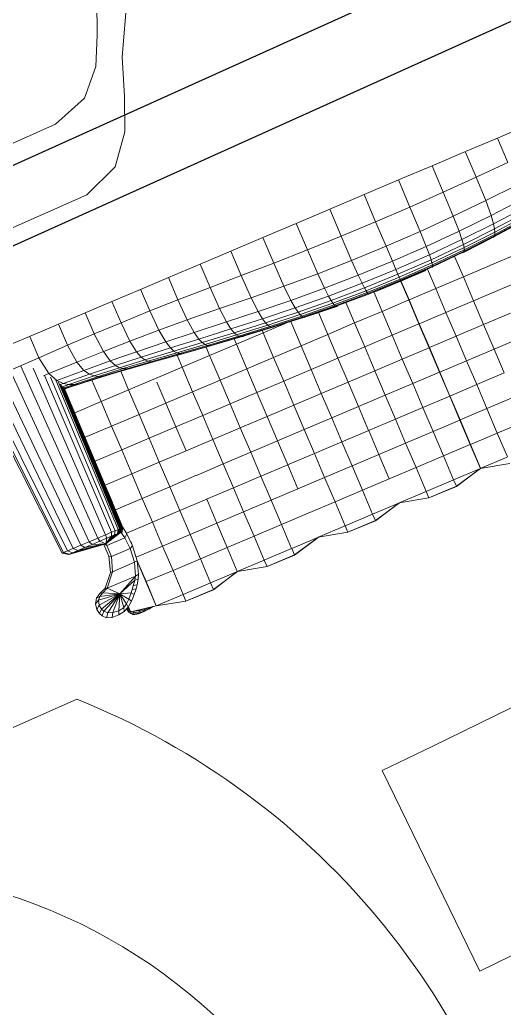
# Model space of a CAD drawing. Header units: metres. Extents: x -217 to -108, y -304 to -188.
# Drawn here: x -161.67 to -160.347, y -233.893 to -231.191 of the extents above; entities that cross this region are included whole.
import ezdxf

# ---------------------------------------------------------------- set-up
doc = ezdxf.new("R2010")
doc.units = ezdxf.units.M
for name, color, linetype, lineweight in [('A-WALL', 113, 'Continuous', 9), ('G-IMPT', 8, 'Continuous', 9), ('I-FURN', 30, 'Continuous', 9), ('Q-CASE', 31, 'Continuous', 9), ('Q-SPCQ', 91, 'Continuous', 9)]:
    doc.layers.add(name, color=color, linetype=linetype, lineweight=lineweight)

# ---------------------------------------------------------------- blocks, each defined once
blk = doc.blocks.new('Piano03 - 12ZPIA03_dwg-824368-Nivel 3')
at = {"layer": 'G-IMPT'}
for p, q in [((1.016, 1.5748), (0.9144, 1.5367)), ((1.016, 1.5748), (0.9144, 1.5367)), ((1.016, 1.5748), (1.3589, 1.5748)), ((1.6129, 1.5748), (1.016, 1.5748)), ((0.9144, 1.5367), (0.8509, 1.4605)), ((0.9144, 1.5367), (0.8509, 1.4605)), ((0.8509, 1.4605), (0.8128, 1.3716)), ((0.8509, 1.4605), (0.8128, 1.3716)), ((0.8128, 1.3716), (0.7747, 1.27)), ((0.8128, 1.3716), (0.7747, 1.27)), ((0.9144, 1.3308), (1.016, 1.3638)), ((1.016, 1.3638), (1.3589, 1.3638)), ((0.8509, 1.2648), (0.9144, 1.3308)), ((0.7747, 1.27), (0.7112, 1.1557)), ((0.7747, 1.27), (0.7112, 1.1557)), ((0.8128, 1.1878), (0.8509, 1.2648)), ((0.7747, 1.0999), (0.8128, 1.1878))]:
    blk.add_line(p, q, dxfattribs=at)
blk = doc.blocks.new('Piano03 - Piano03-824635-Nivel 3')
blk.add_blockref('Piano03 - 12ZPIA03_dwg-824368-Nivel 3', (0, 0))
blk = doc.blocks.new('Bar_Cabinet_2643 - Bar_Cabinet_2643-827135-Nivel 3')
at = {"layer": 'Q-CASE'}
for p, q in [((0.9009, 1.0021), (1.0799, 1.2688)), ((-0.8903, 0.85), (-0.8903, -0.3)), ((-0.4864, 0), (-0.4864, 0.4518)), ((0.9797, 0), (-0.4864, 0)), ((0.9797, -0.3), (0.9797, 0)), ((-0.8903, -0.3), (0.9797, -0.3))]:
    blk.add_line(p, q, dxfattribs=at)
for centre, radius, start, end in [((0.5535, -0.6351), 2.0712, 75.7628, 134.193), ((1.0188, 1.3121), 0.0749, 324.7045, 53.8927), ((0.7511, 1.1839), 0.2356, 278.7987, 309.4948), ((0.6333, -0.5304), 1.4894, 84.0711, 138.7424)]:
    blk.add_arc(centre, radius, start, end, dxfattribs=at)
blk = doc.blocks.new('Table-Coffee-Glass-Modern_Reed - Table-Coffee-Glass-Modern_Reed-520541-Nivel 3')
at = {"layer": 'I-FURN'}
for p, q in [((-0.6123, 0.3048), (-0.6123, -0.3048)), ((-0.6123, 0.3048), (-0.46, 0.3048)), ((-0.46, 0.3048), (0.4597, 0.3048)), ((0.4597, 0.3048), (0.6112, 0.3048)), ((0.6112, -0.3048), (0.6112, 0.3048)), ((-0.46, -0.3048), (-0.6123, -0.3048)), ((0.4597, -0.3048), (-0.46, -0.3048)), ((0.6112, -0.3048), (0.4597, -0.3048))]:
    blk.add_line(p, q, dxfattribs=at)
blk = doc.blocks.new('Couch21 - 12ZCOU21_dwg-966957-Nivel 3')
at = {"layer": 'G-IMPT'}
for p, q in [((-0.0063, 1.4793), (-0.0063, 1.3885)), ((-0.0063, 1.3885), (-0.0063, 1.2935)), ((-0.0063, 1.3884), (0.0665, 1.3884)), ((0.0665, 1.3884), (0.0698, 1.2934)), ((0.0665, 1.3884), (0.0698, 1.2934)), ((0.1329, 1.3871), (0.1387, 1.2923)), ((0.1749, 1.3844), (0.1818, 1.29)), ((0.1979, 1.3812), (0.2053, 1.2874)), ((0.2115, 1.3779), (0.2193, 1.2846)), ((0.2197, 1.3745), (0.2277, 1.2819)), ((0.2252, 1.3711), (0.2334, 1.2792)), ((0.2284, 1.3678), (0.2367, 1.2765)), ((0.23, 1.3644), (0.2383, 1.2738)), ((0.3068, 1.2337), (0.3068, 1.3131)), ((0.3777, 1.3132), (0.3777, 1.2337)), ((-0.0063, 1.2935), (-0.0063, 1.1946)), ((-0.0063, 1.2934), (0.0698, 1.2934)), ((0.0698, 1.2934), (0.0724, 1.1945)), ((0.0698, 1.2934), (0.0724, 1.1945)), ((0.1387, 1.2923), (0.0698, 1.2934)), ((0.1818, 1.29), (0.1387, 1.2923)), ((0.1387, 1.2923), (0.1434, 1.1939)), ((0.2053, 1.2874), (0.1818, 1.29)), ((0.1818, 1.29), (0.1873, 1.1925)), ((0.2193, 1.2846), (0.2053, 1.2874)), ((0.2053, 1.2874), (0.2112, 1.1909)), ((0.2277, 1.2819), (0.2193, 1.2846)), ((0.2193, 1.2846), (0.2254, 1.1892)), ((0.2334, 1.2792), (0.2277, 1.2819)), ((0.2277, 1.2819), (0.234, 1.1876)), ((0.2367, 1.2765), (0.2334, 1.2792)), ((0.2334, 1.2792), (0.2397, 1.1859)), ((0.2383, 1.2738), (0.2367, 1.2765)), ((0.2367, 1.2765), (0.2431, 1.1842)), ((0.2396, 1.2712), (0.2383, 1.2738)), ((0.2383, 1.2738), (0.2448, 1.1825)), ((0.24, 1.2648), (0.246, 1.1808)), ((0.3068, 1.1546), (0.3068, 1.2341)), ((0.3777, 1.1546), (0.3777, 1.234)), ((0.4486, 1.1546), (0.4486, 1.2341)), ((0.5214, 1.1546), (0.5214, 1.2341)), ((-0.0063, 1.1946), (-0.0063, 1.095)), ((-0.0063, 1.1945), (0.0724, 1.1945)), ((0.0724, 1.1945), (0.0741, 1.095)), ((0.0724, 1.1945), (0.0741, 1.095)), ((0.1434, 1.1939), (0.0724, 1.1945)), ((0.1873, 1.1925), (0.1434, 1.1939)), ((0.1434, 1.1939), (0.1464, 1.0945)), ((0.2112, 1.1909), (0.1873, 1.1925)), ((0.1873, 1.1925), (0.1907, 1.0937)), ((0.2254, 1.1892), (0.2112, 1.1909)), ((0.2112, 1.1909), (0.2149, 1.0927)), ((0.234, 1.1876), (0.2254, 1.1892)), ((0.2254, 1.1892), (0.2292, 1.0917)), ((0.2397, 1.1859), (0.234, 1.1876)), ((0.234, 1.1876), (0.2378, 1.0908)), ((0.2431, 1.1842), (0.2397, 1.1859)), ((0.2397, 1.1859), (0.2437, 1.0898)), ((0.2448, 1.1825), (0.2431, 1.1842)), ((0.2431, 1.1842), (0.2471, 1.0888)), ((0.246, 1.1808), (0.2448, 1.1825)), ((0.2448, 1.1825), (0.2488, 1.0879)), ((0.246, 1.1808), (0.2461, 1.1788)), ((0.246, 1.1546), (0.3068, 1.1546)), ((0.3068, 1.073), (0.3068, 1.1546)), ((0.3068, 1.1546), (0.3777, 1.1546)), ((0.3777, 1.073), (0.3777, 1.1546)), ((0.3777, 1.1546), (0.4486, 1.1546)), ((0.5214, 1.1546), (0.4486, 1.1546)), ((0.4486, 1.073), (0.4486, 1.1546)), ((0.5214, 1.073), (0.5214, 1.1546)), ((0.5923, 1.1546), (0.5214, 1.1546)), ((0.5923, 1.073), (0.5923, 1.1546)), ((0.5923, 1.0732), (0.5923, 1.1546)), ((0.6633, 1.0732), (0.6633, 1.1547)), ((0.7361, 1.0732), (0.7361, 1.1548)), ((-0.0063, 1.095), (0.0741, 1.095)), ((-0.0063, 1.095), (-0.0063, 0.9929)), ((0.0741, 1.095), (0.0747, 0.9929)), ((0.0741, 1.095), (0.0747, 0.9929)), ((0.1464, 1.0945), (0.0741, 1.095)), ((0.1907, 1.0937), (0.1464, 1.0945)), ((0.1464, 1.0945), (0.1474, 0.9929)), ((0.2149, 1.0927), (0.1907, 1.0937)), ((0.1907, 1.0937), (0.1919, 0.9929)), ((0.2292, 1.0917), (0.2149, 1.0927)), ((0.2149, 1.0927), (0.2161, 0.9929)), ((0.2378, 1.0908), (0.2292, 1.0917)), ((0.2292, 1.0917), (0.2305, 0.9929)), ((0.2437, 1.0898), (0.2378, 1.0908)), ((0.2378, 1.0908), (0.2391, 0.9929)), ((0.2471, 1.0888), (0.2437, 1.0898)), ((0.2437, 1.0898), (0.245, 0.9929)), ((0.2488, 1.0879), (0.2471, 1.0888)), ((0.2471, 1.0888), (0.2484, 0.9929)), ((0.2501, 1.087), (0.2488, 1.0879)), ((0.2488, 1.0879), (0.2501, 0.9929)), ((0.249, 1.073), (0.3068, 1.073)), ((0.2504, 1.067), (0.2514, 0.9929)), ((0.3068, 0.9936), (0.3068, 1.073)), ((0.3068, 1.073), (0.3777, 1.073)), ((0.3777, 1.073), (0.3777, 0.9936)), ((0.3777, 1.073), (0.4486, 1.073)), ((0.5214, 1.073), (0.4486, 1.073)), ((0.4486, 0.9936), (0.4486, 1.073)), ((0.5214, 0.9935), (0.5214, 1.073)), ((0.5923, 1.073), (0.5214, 1.073)), ((0.6633, 1.0732), (0.5923, 1.0732)), ((0.5923, 1.073), (0.5923, 0.9935)), ((0.7361, 1.0732), (0.6633, 1.0732)), ((0.6633, 0.9937), (0.6633, 1.0732)), ((0.7361, 0.9936), (0.7361, 1.0732)), ((0.807, 1.0731), (0.7361, 1.0732)), ((0.8265, 1.0723), (0.807, 0.9927)), ((0.807, 1.0723), (0.807, 0.9927)), ((0.8265, 1.0723), (0.807, 0.9927)), ((-0.0063, 0.9929), (0.0747, 0.9929)), ((-0.0063, 0.9929), (-0.0063, 0.8908)), ((0.0747, 0.9929), (0.0741, 0.8908)), ((0.0747, 0.9929), (0.0741, 0.8908)), ((0.1474, 0.9929), (0.0747, 0.9929)), ((0.1474, 0.9929), (0.1464, 0.8912)), ((0.1919, 0.9929), (0.1474, 0.9929)), ((0.1919, 0.9929), (0.1907, 0.8921)), ((0.2161, 0.9929), (0.1919, 0.9929)), ((0.2161, 0.9929), (0.2149, 0.8931)), ((0.2305, 0.9929), (0.2161, 0.9929)), ((0.2305, 0.9929), (0.2292, 0.894)), ((0.2391, 0.9929), (0.2305, 0.9929)), ((0.2391, 0.9929), (0.2378, 0.895)), ((0.245, 0.9929), (0.2391, 0.9929)), ((0.245, 0.9929), (0.2437, 0.896)), ((0.2484, 0.9929), (0.245, 0.9929)), ((0.2484, 0.9929), (0.2471, 0.8969)), ((0.2501, 0.9929), (0.2484, 0.9929)), ((0.2501, 0.9929), (0.2488, 0.8978)), ((0.2514, 0.9929), (0.2501, 0.9929)), ((0.2514, 0.9929), (0.2504, 0.9193)), ((0.2535, 0.9929), (0.2514, 0.9929)), ((0.252, 0.9935), (0.3068, 0.9936)), ((0.252, 0.9928), (0.3068, 0.9928)), ((0.2561, 0.9929), (0.2535, 0.9929)), ((0.2561, 0.9929), (0.2585, 0.9929)), ((0.3068, 0.9936), (0.3777, 0.9936)), ((0.3068, 0.9928), (0.3777, 0.9927)), ((0.3068, 0.9133), (0.3068, 0.9928)), ((0.3777, 0.9936), (0.4486, 0.9936)), ((0.3777, 0.9927), (0.4486, 0.9928)), ((0.3777, 0.9133), (0.3777, 0.9927)), ((0.5214, 0.9935), (0.4486, 0.9936)), ((0.5214, 0.9928), (0.4486, 0.9928)), ((0.4486, 0.9133), (0.4486, 0.9928)), ((0.5214, 0.9935), (0.5923, 0.9935)), ((0.5214, 0.9928), (0.5923, 0.9929)), ((0.5214, 0.9133), (0.5214, 0.9928)), ((0.6633, 0.9937), (0.5923, 0.9938)), ((0.5923, 0.9135), (0.5923, 0.9929)), ((0.5923, 0.9929), (0.6633, 0.9929)), ((0.5923, 0.9929), (0.5923, 0.9135)), ((0.7361, 0.9936), (0.6633, 0.9937)), ((0.7361, 0.993), (0.6633, 0.9929)), ((0.6633, 0.9135), (0.6633, 0.9929)), ((0.7361, 0.9936), (0.807, 0.9936)), ((0.7361, 0.993), (0.807, 0.993)), ((0.7361, 0.9135), (0.7361, 0.993)), ((0.807, 0.993), (0.8265, 0.9135)), ((0.807, 0.9135), (0.807, 0.993)), ((0.8084, 0.9871), (0.8274, 0.9135)), ((0.8084, 0.9871), (0.8274, 0.9135)), ((0.1907, 0.8921), (0.1464, 0.8912)), ((0.1907, 0.8921), (0.1873, 0.7933)), ((0.2149, 0.8931), (0.1907, 0.8921)), ((0.2149, 0.8931), (0.2112, 0.7949)), ((0.2292, 0.894), (0.2149, 0.8931)), ((0.2292, 0.894), (0.2254, 0.7965)), ((0.2378, 0.895), (0.2292, 0.894)), ((0.2378, 0.895), (0.234, 0.7982)), ((0.2437, 0.896), (0.2378, 0.895)), ((0.2437, 0.896), (0.2397, 0.7999)), ((0.2471, 0.8969), (0.2431, 0.8016)), ((0.2471, 0.8969), (0.2437, 0.896)), ((0.2488, 0.8978), (0.2448, 0.8032)), ((0.2488, 0.8978), (0.2471, 0.8969)), ((0.2501, 0.8988), (0.2488, 0.8978)), ((0.249, 0.9133), (0.3068, 0.9133)), ((0.3068, 0.8318), (0.3068, 0.9133)), ((0.3068, 0.9133), (0.3777, 0.9133)), ((0.3777, 0.8318), (0.3777, 0.9133)), ((0.3777, 0.9133), (0.4486, 0.9133)), ((0.5214, 0.9133), (0.4486, 0.9133)), ((0.4486, 0.8318), (0.4486, 0.9133)), ((0.5923, 0.9134), (0.5214, 0.9133)), ((0.5214, 0.8317), (0.5214, 0.9133)), ((0.6633, 0.9135), (0.5923, 0.9135)), ((0.5923, 0.8317), (0.5923, 0.9134)), ((0.5923, 0.8319), (0.5923, 0.9134)), ((0.7361, 0.9135), (0.6633, 0.9135)), ((0.6633, 0.8319), (0.6633, 0.9135)), ((0.7361, 0.8319), (0.7361, 0.9135)), ((0.807, 0.9135), (0.7361, 0.9135)), ((0.807, 0.8319), (0.807, 0.9135)), ((0.807, 0.9135), (0.8265, 0.9135)), ((0.8265, 0.9135), (0.8265, 0.8319)), ((0.8274, 0.9135), (0.8265, 0.8319)), ((0.8274, 0.9135), (0.8265, 0.8319)), ((0.0741, 0.8908), (-0.0063, 0.8908)), ((-0.0063, 0.8908), (-0.0063, 0.7912)), ((0.0741, 0.8908), (0.0724, 0.7912)), ((0.0741, 0.8908), (0.0724, 0.7912)), ((0.1464, 0.8912), (0.0741, 0.8908)), ((0.1464, 0.8912), (0.1434, 0.7919)), ((0.246, 0.8317), (0.3068, 0.8318)), ((0.3068, 0.7523), (0.3068, 0.8318)), ((0.3068, 0.8318), (0.3777, 0.8318)), ((0.3777, 0.7523), (0.3777, 0.8318)), ((0.3777, 0.8318), (0.4486, 0.8318)), ((0.5214, 0.8317), (0.4486, 0.8318)), ((0.4486, 0.7523), (0.4486, 0.8318)), ((0.5214, 0.7522), (0.5214, 0.8317)), ((0.5923, 0.8317), (0.5214, 0.8317)), ((0.6633, 0.8319), (0.5923, 0.8319)), ((0.5923, 0.8317), (0.5923, 0.7522)), ((0.7361, 0.8319), (0.6633, 0.8319)), ((0.6633, 0.7524), (0.6633, 0.8319)), ((0.7361, 0.7524), (0.7361, 0.8319)), ((0.807, 0.8319), (0.7361, 0.8319)), ((0.807, 0.7523), (0.8265, 0.8319)), ((0.807, 0.8319), (0.807, 0.7523)), ((0.807, 0.8319), (0.8265, 0.8319)), ((0.8265, 0.8319), (0.807, 0.7523)), ((0.0724, 0.7912), (-0.0063, 0.7912)), ((-0.0063, 0.7912), (-0.0063, 0.6923)), ((0.0724, 0.7912), (0.0698, 0.6923)), ((0.0724, 0.7912), (0.0698, 0.6923)), ((0.1434, 0.7919), (0.0724, 0.7912)), ((0.1434, 0.7919), (0.1387, 0.6934)), ((0.1873, 0.7933), (0.1434, 0.7919)), ((0.1873, 0.7933), (0.1818, 0.6957)), ((0.2112, 0.7949), (0.1873, 0.7933)), ((0.2112, 0.7949), (0.2053, 0.6984)), ((0.2254, 0.7965), (0.2112, 0.7949)), ((0.2254, 0.7965), (0.2193, 0.7011)), ((0.234, 0.7982), (0.2254, 0.7965)), ((0.234, 0.7982), (0.2277, 0.7038)), ((0.2397, 0.7999), (0.2334, 0.7066)), ((0.2397, 0.7999), (0.234, 0.7982)), ((0.2431, 0.8016), (0.2367, 0.7092)), ((0.2448, 0.8032), (0.2383, 0.7119)), ((0.2431, 0.8016), (0.2397, 0.7999)), ((0.246, 0.8049), (0.24, 0.7211)), ((0.2448, 0.8032), (0.2431, 0.8016)), ((0.246, 0.8049), (0.2448, 0.8032)), ((0.2462, 0.8077), (0.246, 0.8049)), ((0.2423, 0.7524), (0.3068, 0.7524)), ((0.2423, 0.7523), (0.3068, 0.7523)), ((0.3068, 0.7524), (0.3777, 0.7523)), ((0.3068, 0.6729), (0.3068, 0.7524)), ((0.3777, 0.7523), (0.3068, 0.7523)), ((0.3777, 0.7523), (0.4486, 0.7524)), ((0.3777, 0.7523), (0.4486, 0.7523)), ((0.3777, 0.6729), (0.3777, 0.7523)), ((0.5214, 0.7524), (0.4486, 0.7524)), ((0.4486, 0.6729), (0.4486, 0.7524)), ((0.5214, 0.7522), (0.4486, 0.7523)), ((0.5214, 0.6729), (0.5214, 0.7524)), ((0.5214, 0.7522), (0.5923, 0.7522)), ((0.5923, 0.6731), (0.5923, 0.7525)), ((0.5923, 0.7525), (0.6633, 0.7524)), ((0.6633, 0.7525), (0.5923, 0.7525)), ((0.5923, 0.6731), (0.5923, 0.7525)), ((0.7361, 0.7526), (0.6633, 0.7525)), ((0.6633, 0.6731), (0.6633, 0.7525)), ((0.7361, 0.6731), (0.7361, 0.7526)), ((0.807, 0.7526), (0.8265, 0.6731)), ((0.807, 0.6731), (0.807, 0.7526)), ((0.8084, 0.7467), (0.8274, 0.6731)), ((0.8274, 0.6731), (0.8084, 0.7467)), ((0.2277, 0.7038), (0.2193, 0.7011)), ((0.2277, 0.7038), (0.2197, 0.6112)), ((0.2334, 0.7066), (0.2252, 0.6146)), ((0.2334, 0.7066), (0.2277, 0.7038)), ((0.2367, 0.7092), (0.2284, 0.618)), ((0.2383, 0.7119), (0.23, 0.6214)), ((0.2367, 0.7092), (0.2334, 0.7066)), ((0.2383, 0.7119), (0.2367, 0.7092)), ((0.2396, 0.7146), (0.2383, 0.7119)), ((0.0698, 0.6923), (-0.0063, 0.6923)), ((-0.0063, 0.6923), (-0.0063, 0.5973)), ((0.0698, 0.6923), (0.0665, 0.5973)), ((0.0698, 0.6923), (0.0665, 0.5973)), ((0.1387, 0.6934), (0.0698, 0.6923)), ((0.1387, 0.6934), (0.1329, 0.5986)), ((0.1818, 0.6957), (0.1387, 0.6934)), ((0.1818, 0.6957), (0.1749, 0.6013)), ((0.2053, 0.6984), (0.1818, 0.6957)), ((0.2053, 0.6984), (0.1979, 0.6045)), ((0.2193, 0.7011), (0.2053, 0.6984)), ((0.2193, 0.7011), (0.2115, 0.6079)), ((0.234, 0.5913), (0.234, 0.6569)), ((0.2347, 0.6729), (0.3068, 0.6729)), ((0.3068, 0.5914), (0.3068, 0.6729)), ((0.3068, 0.6729), (0.3777, 0.6729)), ((0.3777, 0.5914), (0.3777, 0.6729)), ((0.3777, 0.6729), (0.4486, 0.6729)), ((0.5214, 0.6729), (0.4486, 0.6729)), ((0.4486, 0.5914), (0.4486, 0.6729)), ((0.5214, 0.5913), (0.5214, 0.6729)), ((0.5923, 0.6729), (0.5214, 0.6729)), ((0.6633, 0.6731), (0.5923, 0.6731)), ((0.5923, 0.5915), (0.5923, 0.6729)), ((0.5923, 0.5915), (0.5923, 0.6729)), ((0.7361, 0.6731), (0.6633, 0.6731)), ((0.6633, 0.5915), (0.6633, 0.6731)), ((0.7361, 0.5915), (0.7361, 0.6731)), ((0.807, 0.6731), (0.7361, 0.6731)), ((0.807, 0.5915), (0.807, 0.6731)), ((0.807, 0.6731), (0.8265, 0.6731)), ((0.8265, 0.6731), (0.8265, 0.5915)), ((0.8274, 0.6731), (0.8265, 0.5915)), ((0.8274, 0.6731), (0.8265, 0.5915)), ((0.2308, 0.6236), (0.23, 0.6214)), ((0.0665, 0.5973), (-0.0063, 0.5973)), ((-0.0063, 0.5973), (-0.0063, 0.5064)), ((0.0665, 0.5973), (0.063, 0.5065)), ((0.0665, 0.5973), (0.063, 0.5065)), ((0.1329, 0.5986), (0.0665, 0.5973)), ((0.1329, 0.5986), (0.1266, 0.5077)), ((0.1749, 0.6013), (0.1329, 0.5986)), ((0.1749, 0.6013), (0.1674, 0.5107)), ((0.1979, 0.6045), (0.1749, 0.6013)), ((0.1979, 0.6045), (0.1897, 0.5145)), ((0.2115, 0.6079), (0.1979, 0.6045)), ((0.2115, 0.6079), (0.203, 0.5185)), ((0.2197, 0.6112), (0.2109, 0.5225)), ((0.2197, 0.6112), (0.2115, 0.6079)), ((0.2252, 0.6146), (0.2162, 0.5266)), ((0.2284, 0.618), (0.2194, 0.5307)), ((0.2252, 0.6146), (0.2197, 0.6112)), ((0.23, 0.6214), (0.2209, 0.5349)), ((0.2284, 0.618), (0.2252, 0.6146)), ((0.23, 0.6214), (0.2284, 0.618)), ((0.2268, 0.5913), (0.234, 0.5913)), ((0.234, 0.5913), (0.3068, 0.5914)), ((0.234, 0.5119), (0.234, 0.5913)), ((0.3068, 0.5119), (0.3068, 0.5914)), ((0.3068, 0.5914), (0.3777, 0.5914)), ((0.3777, 0.5914), (0.3777, 0.5119)), ((0.3777, 0.5914), (0.4486, 0.5914)), ((0.5214, 0.5913), (0.4486, 0.5914)), ((0.4486, 0.5119), (0.4486, 0.5914)), ((0.5214, 0.5119), (0.5214, 0.5913)), ((0.5923, 0.5913), (0.5214, 0.5913)), ((0.6633, 0.5915), (0.5923, 0.5915)), ((0.5923, 0.5913), (0.5923, 0.5118)), ((0.7361, 0.5915), (0.6633, 0.5915)), ((0.6633, 0.512), (0.6633, 0.5915)), ((0.7361, 0.512), (0.7361, 0.5915)), ((0.807, 0.5915), (0.7361, 0.5915)), ((0.807, 0.5119), (0.8265, 0.5915)), ((0.807, 0.5915), (0.807, 0.5119)), ((0.807, 0.5915), (0.8265, 0.5915)), ((0.8265, 0.5915), (0.807, 0.5119)), ((0.1897, 0.5145), (0.1674, 0.5107)), ((0.1897, 0.5145), (0.1809, 0.423)), ((0.203, 0.5185), (0.1897, 0.5145)), ((0.203, 0.5185), (0.1935, 0.428)), ((0.2109, 0.5225), (0.2011, 0.433)), ((0.2109, 0.5225), (0.203, 0.5185)), ((0.2162, 0.5266), (0.2062, 0.4381)), ((0.2194, 0.5307), (0.2092, 0.4431)), ((0.2209, 0.5349), (0.2107, 0.4482)), ((0.2162, 0.5266), (0.2109, 0.5225)), ((0.2194, 0.5307), (0.2162, 0.5266)), ((0.2209, 0.5349), (0.2194, 0.5307)), ((0.2217, 0.5378), (0.2209, 0.5349)), ((0.063, 0.5065), (-0.0063, 0.5065)), ((-0.0063, 0.5064), (-0.0063, 0.4122)), ((0.063, 0.5065), (0.0599, 0.4123)), ((0.063, 0.5065), (0.0599, 0.4123)), ((0.1266, 0.5077), (0.063, 0.5065)), ((0.1266, 0.5077), (0.1205, 0.4142)), ((0.1674, 0.5107), (0.1266, 0.5077)), ((0.1674, 0.5107), (0.1595, 0.4182)), ((0.234, 0.512), (0.218, 0.512)), ((0.234, 0.512), (0.3068, 0.512)), ((0.234, 0.4325), (0.234, 0.512)), ((0.3068, 0.512), (0.3777, 0.5119)), ((0.3068, 0.4325), (0.3068, 0.512)), ((0.3463, 0.5119), (0.3777, 0.5119)), ((0.3777, 0.5119), (0.4486, 0.512)), ((0.3777, 0.5119), (0.4486, 0.5119)), ((0.3777, 0.4325), (0.3777, 0.5119)), ((0.5214, 0.512), (0.4486, 0.512)), ((0.4486, 0.4325), (0.4486, 0.512)), ((0.5214, 0.512), (0.5923, 0.5121)), ((0.5214, 0.4325), (0.5214, 0.512)), ((0.5923, 0.4326), (0.5923, 0.5121)), ((0.5923, 0.5121), (0.6633, 0.5121)), ((0.5923, 0.5121), (0.5923, 0.4326)), ((0.5923, 0.5121), (0.6633, 0.512)), ((0.6633, 0.4327), (0.6633, 0.5121)), ((0.7361, 0.4327), (0.7361, 0.5122)), ((0.807, 0.5125), (0.807, 0.433)), ((0.807, 0.5125), (0.8265, 0.433)), ((0.8274, 0.433), (0.8084, 0.5066)), ((0.8274, 0.433), (0.8084, 0.5066)), ((0.2011, 0.433), (0.1918, 0.3529)), ((0.2011, 0.433), (0.1935, 0.428)), ((0.2062, 0.4381), (0.1966, 0.3585)), ((0.2092, 0.4431), (0.1994, 0.3641)), ((0.2107, 0.4482), (0.2008, 0.3698)), ((0.2062, 0.4381), (0.2011, 0.433)), ((0.2092, 0.4431), (0.2062, 0.4381)), ((0.2087, 0.4325), (0.234, 0.4325)), ((0.2107, 0.4482), (0.2092, 0.4431)), ((0.2111, 0.4502), (0.2107, 0.4482)), ((0.234, 0.3509), (0.234, 0.4325)), ((0.234, 0.4325), (0.3068, 0.4325)), ((0.3068, 0.3509), (0.3068, 0.4325)), ((0.3068, 0.4325), (0.3777, 0.4325)), ((0.3777, 0.351), (0.3777, 0.4325)), ((0.3777, 0.4325), (0.4486, 0.4325)), ((0.5214, 0.4325), (0.4486, 0.4325)), ((0.4486, 0.3509), (0.4486, 0.4325)), ((0.5214, 0.3509), (0.5214, 0.4325)), ((0.5923, 0.4325), (0.5214, 0.4325)), ((0.6633, 0.4327), (0.5923, 0.4326)), ((0.5923, 0.3509), (0.5923, 0.4325)), ((0.5923, 0.3511), (0.5923, 0.4325)), ((0.7361, 0.4327), (0.6633, 0.4327)), ((0.6633, 0.3511), (0.6633, 0.4327)), ((0.7361, 0.3511), (0.7361, 0.4327)), ((0.807, 0.4327), (0.7361, 0.4327)), ((0.807, 0.433), (0.8265, 0.433)), ((0.807, 0.3513), (0.807, 0.4327)), ((0.807, 0.4327), (0.807, 0.3513)), ((0.8265, 0.433), (0.8265, 0.3513)), ((0.8274, 0.433), (0.8265, 0.3513)), ((0.8274, 0.433), (0.8265, 0.3513)), ((0.0599, 0.4123), (-0.0063, 0.4123)), ((-0.0063, 0.4122), (-0.0063, 0.3297)), ((0.0599, 0.4123), (0.058, 0.3298)), ((0.0599, 0.4123), (0.058, 0.3298)), ((0.1205, 0.4142), (0.0599, 0.4123)), ((0.1205, 0.4142), (0.1163, 0.332)), ((0.1595, 0.4182), (0.1205, 0.4142)), ((0.1595, 0.4182), (0.1529, 0.3366)), ((0.1809, 0.423), (0.1595, 0.4182)), ((0.1809, 0.423), (0.1728, 0.3419)), ((0.1935, 0.428), (0.1809, 0.423)), ((0.1935, 0.428), (0.1846, 0.3474)), ((0.1918, 0.3529), (0.1823, 0.2717)), ((0.1918, 0.3529), (0.1846, 0.3474)), ((0.1966, 0.3585), (0.1868, 0.2781)), ((0.1994, 0.3641), (0.1894, 0.2846)), ((0.2008, 0.3698), (0.1907, 0.291)), ((0.1966, 0.3585), (0.1918, 0.3529)), ((0.1994, 0.3641), (0.1966, 0.3585)), ((0.2008, 0.3698), (0.1994, 0.3641)), ((0.2012, 0.3717), (0.2008, 0.3698)), ((0.8265, 0.3513), (0.807, 0.2718)), ((0.8265, 0.3513), (0.807, 0.3513)), ((0.8265, 0.3513), (0.807, 0.2718)), ((0.058, 0.3298), (-0.0063, 0.3298)), ((-0.0063, 0.3297), (-0.0063, 0.2447)), ((0.058, 0.3298), (0.0568, 0.2448)), ((0.058, 0.3298), (0.0568, 0.2448)), ((0.1163, 0.332), (0.058, 0.3298)), ((0.1163, 0.332), (0.113, 0.2475)), ((0.1529, 0.3366), (0.1163, 0.332)), ((0.1529, 0.3366), (0.1466, 0.2529)), ((0.1728, 0.3419), (0.1529, 0.3366)), ((0.1728, 0.3419), (0.1649, 0.259)), ((0.1846, 0.3474), (0.1728, 0.3419)), ((0.1846, 0.3474), (0.1757, 0.2653)), ((0.1984, 0.3509), (0.234, 0.3509)), ((0.234, 0.2714), (0.234, 0.3509)), ((0.234, 0.3509), (0.3068, 0.3509)), ((0.3068, 0.3509), (0.3777, 0.351)), ((0.3068, 0.2715), (0.3068, 0.3509)), ((0.3777, 0.351), (0.3777, 0.2715)), ((0.3777, 0.351), (0.4486, 0.3509)), ((0.5214, 0.3509), (0.4486, 0.3509)), ((0.4486, 0.2715), (0.4486, 0.3509)), ((0.5214, 0.2714), (0.5214, 0.3509)), ((0.5923, 0.3509), (0.5214, 0.3509)), ((0.6633, 0.3511), (0.5923, 0.3511)), ((0.5923, 0.3509), (0.5923, 0.2714)), ((0.7361, 0.3511), (0.6633, 0.3511)), ((0.6633, 0.2716), (0.6633, 0.3511)), ((0.7361, 0.2716), (0.7361, 0.3511)), ((0.807, 0.3511), (0.7361, 0.3511)), ((0.807, 0.3511), (0.807, 0.2715)), ((0.1823, 0.2717), (0.1747, 0.2014)), ((0.1823, 0.2717), (0.1757, 0.2653)), ((0.1868, 0.2781), (0.1789, 0.2098)), ((0.1894, 0.2846), (0.1813, 0.2181)), ((0.1868, 0.2781), (0.1823, 0.2717)), ((0.1907, 0.291), (0.1825, 0.2264)), ((0.1894, 0.2846), (0.1868, 0.2781)), ((0.1907, 0.291), (0.1894, 0.2846)), ((0.1912, 0.2948), (0.1907, 0.291)), ((0.234, 0.1921), (0.234, 0.2716)), ((0.2442, 0.2714), (0.3068, 0.2715)), ((0.2443, 0.2716), (0.3068, 0.2716)), ((0.3777, 0.2715), (0.3068, 0.2716)), ((0.3068, 0.1921), (0.3068, 0.2716)), ((0.3068, 0.2715), (0.3777, 0.2715)), ((0.3777, 0.2715), (0.4486, 0.2716)), ((0.3777, 0.2715), (0.4486, 0.2715)), ((0.3777, 0.2715), (0.3777, 0.1921)), ((0.4486, 0.1921), (0.4486, 0.2716)), ((0.5214, 0.1921), (0.5214, 0.2716)), ((0.5923, 0.1922), (0.5923, 0.2717)), ((0.5923, 0.2717), (0.6633, 0.2716)), ((0.5923, 0.2717), (0.6633, 0.2717)), ((0.5923, 0.2717), (0.5923, 0.1922)), ((0.7361, 0.2718), (0.6633, 0.2717)), ((0.6633, 0.1923), (0.6633, 0.2717)), ((0.7361, 0.2716), (0.6633, 0.2716)), ((0.7361, 0.1923), (0.7361, 0.2718)), ((0.7361, 0.2716), (0.807, 0.2715)), ((0.807, 0.1923), (0.807, 0.2718)), ((0.807, 0.2718), (0.807, 0.1923)), ((0.807, 0.2718), (0.8265, 0.1923)), ((0.0568, 0.2448), (-0.0063, 0.2447)), ((-0.0063, 0.2447), (-0.0063, 0.1651)), ((0.0568, 0.2448), (0.0565, 0.1654)), ((0.0568, 0.2448), (0.0565, 0.1654)), ((0.113, 0.2475), (0.0568, 0.2448)), ((0.113, 0.2475), (0.1108, 0.1695)), ((0.1466, 0.2529), (0.113, 0.2475)), ((0.1466, 0.2529), (0.1416, 0.1768)), ((0.1649, 0.259), (0.1466, 0.2529)), ((0.1649, 0.259), (0.1586, 0.1849)), ((0.1757, 0.2653), (0.1649, 0.259)), ((0.1757, 0.2653), (0.1686, 0.1931)), ((0.8274, 0.1923), (0.8083, 0.2664)), ((0.8274, 0.1923), (0.8083, 0.2664)), ((0.1813, 0.2181), (0.1739, 0.1515)), ((0.1825, 0.2264), (0.1759, 0.1694)), ((0.1813, 0.2181), (0.1789, 0.2098)), ((0.1825, 0.2264), (0.1813, 0.2181)), ((0.1686, 0.1931), (0.1586, 0.1849)), ((0.1686, 0.1931), (0.1622, 0.1207)), ((0.1747, 0.2014), (0.1679, 0.1309)), ((0.1747, 0.2014), (0.1686, 0.1931)), ((0.1789, 0.2098), (0.1717, 0.1412)), ((0.1789, 0.2098), (0.1747, 0.2014)), ((0.1785, 0.1921), (0.234, 0.1921)), ((0.234, 0.1105), (0.234, 0.1921)), ((0.234, 0.1921), (0.3068, 0.1921)), ((0.3068, 0.1106), (0.3068, 0.1921)), ((0.3068, 0.1921), (0.3777, 0.1921)), ((0.3777, 0.1106), (0.3777, 0.1921)), ((0.3777, 0.1921), (0.4486, 0.1921)), ((0.5214, 0.1921), (0.4486, 0.1921)), ((0.4486, 0.1106), (0.4486, 0.1921)), ((0.5214, 0.1105), (0.5214, 0.1921)), ((0.5923, 0.1921), (0.5214, 0.1921)), ((0.6633, 0.1923), (0.5923, 0.1922)), ((0.5923, 0.1107), (0.5923, 0.1921)), ((0.5923, 0.1107), (0.5923, 0.1921)), ((0.7361, 0.1923), (0.6633, 0.1923)), ((0.6633, 0.1107), (0.6633, 0.1923)), ((0.7361, 0.1107), (0.7361, 0.1923)), ((0.807, 0.1923), (0.7361, 0.1923)), ((0.807, 0.1107), (0.807, 0.1923)), ((0.807, 0.1923), (0.807, 0.1107)), ((0.807, 0.1923), (0.8265, 0.1923)), ((0.8265, 0.1923), (0.8265, 0.1107)), ((0.8274, 0.1923), (0.8265, 0.1107)), ((0.8274, 0.1923), (0.8265, 0.1107)), ((0.0565, 0.1654), (-0.0063, 0.1652)), ((-0.0063, 0.1651), (-0.0063, 0.0858)), ((0.1108, 0.1695), (0.0565, 0.1654)), ((0.0565, 0.1654), (0.0566, 0.0862)), ((0.0565, 0.1654), (0.0566, 0.0862)), ((0.1108, 0.1695), (0.1091, 0.0914)), ((0.1416, 0.1768), (0.1108, 0.1695)), ((0.1416, 0.1768), (0.1374, 0.1006)), ((0.1586, 0.1849), (0.1416, 0.1768)), ((0.1586, 0.1849), (0.153, 0.1105)), ((0.1717, 0.1412), (0.1657, 0.0746)), ((0.1739, 0.1515), (0.1678, 0.0881)), ((0.1717, 0.1412), (0.1679, 0.1309)), ((0.1739, 0.1515), (0.1717, 0.1412)), ((0.153, 0.1105), (0.1374, 0.1006)), ((0.153, 0.1105), (0.1482, 0.0342)), ((0.1622, 0.1207), (0.153, 0.1105)), ((0.1622, 0.1207), (0.1567, 0.0476)), ((0.1679, 0.1309), (0.162, 0.0611)), ((0.1679, 0.1309), (0.1622, 0.1207)), ((0.17, 0.1105), (0.234, 0.1105)), ((0.234, 0.1105), (0.3068, 0.1106)), ((0.234, 0.0323), (0.234, 0.1105)), ((0.3068, 0.0319), (0.3068, 0.1106)), ((0.3068, 0.1106), (0.3777, 0.1106)), ((0.3777, 0.0315), (0.3777, 0.1106)), ((0.3777, 0.1106), (0.4486, 0.1106)), ((0.5214, 0.1105), (0.4486, 0.1106)), ((0.4486, 0.0312), (0.4486, 0.1106)), ((0.5214, 0.031), (0.5214, 0.1105)), ((0.5923, 0.1105), (0.5214, 0.1105)), ((0.6633, 0.1107), (0.5923, 0.1107)), ((0.5923, 0.1105), (0.5923, 0.0337)), ((0.7361, 0.1107), (0.6633, 0.1107)), ((0.6633, 0.0321), (0.6633, 0.1107)), ((0.7351, 0.031), (0.7361, 0.1107)), ((0.807, 0.1107), (0.7361, 0.1107)), ((0.807, 0.1107), (0.807, 0.0311)), ((0.8265, 0.1107), (0.807, 0.0311)), ((0.807, 0.1107), (0.807, 0.0311)), ((0.8265, 0.1107), (0.807, 0.1107)), ((0.8265, 0.1107), (0.807, 0.0311)), ((0.0566, 0.0862), (-0.0063, 0.0859)), ((-0.0063, 0.0858), (-0.0063, 0.0002)), ((0.1091, 0.0914), (0.0566, 0.0862)), ((0.0566, 0.0862), (0.0572, 0.0009)), ((0.0566, 0.0862), (0.0572, 0.0009)), ((0.1091, 0.0914), (0.1078, 0.0087)), ((0.1374, 0.1006), (0.1091, 0.0914)), ((0.1374, 0.1006), (0.1337, 0.0211)), ((0.1678, 0.0881), (0.1628, 0.0327)), ((0.1678, 0.0881), (0.1657, 0.0746)), ((0.162, 0.0611), (0.1567, 0.0476)), ((0.162, 0.0611), (0.1598, 0.0313)), ((0.1657, 0.0746), (0.162, 0.0611)), ((0.1657, 0.0746), (0.1622, 0.0327)), ((0.1482, 0.0342), (0.1337, 0.0211)), ((0.1482, 0.0342), (0.1478, 0.0264)), ((0.1567, 0.0476), (0.1482, 0.0342)), ((0.5738, 0.0234), (0.1503, 0.0273)), ((0.5738, 0.0249), (0.1536, 0.0283)), ((0.1567, 0.0476), (0.1554, 0.0294)), ((0.5738, 0.0264), (0.1554, 0.0291)), ((0.5738, 0.0275), (0.1575, 0.0303)), ((0.5738, 0.029), (0.1591, 0.0317)), ((0.5738, 0.0305), (0.1599, 0.0327)), ((0.5738, 0.0305), (0.1599, 0.0327)), ((0.163, 0.0355), (0.163, 0.0327)), ((0.5002, 0.031), (0.4656, 0.0311)), ((0.5738, 0.0305), (0.5941, 0.0335)), ((0.5738, 0.0305), (0.5941, 0.0335)), ((0.5738, 0.0305), (0.5738, 0.033)), ((0.5738, 0.029), (0.5738, 0.0305)), ((0.5882, 0.0219), (0.5738, 0.0305)), ((0.5738, 0.0275), (0.5738, 0.029)), ((0.5738, 0.029), (0.584, 0.0208)), ((0.5738, 0.0264), (0.5738, 0.0275)), ((0.584, 0.0192), (0.5738, 0.0275)), ((0.5941, 0.0335), (0.6309, 0.0351)), ((0.5941, 0.0335), (0.6309, 0.0351)), ((0.6023, 0.0249), (0.5941, 0.0335)), ((0.6309, 0.0351), (0.618, 0.0354)), ((0.6737, 0.0312), (0.6309, 0.0351)), ((0.6737, 0.0312), (0.6309, 0.0351)), ((0.635, 0.0266), (0.6309, 0.0351)), ((0.6735, 0.0226), (0.6737, 0.0312)), ((0.7351, 0.031), (0.6737, 0.0312)), ((0.7079, 0.0205), (0.6737, 0.0312)), ((0.7079, 0.0205), (0.6737, 0.0312)), ((0.807, 0.0311), (0.6744, 0.0309)), ((0.7351, 0.031), (0.807, 0.0311)), ((0.807, 0.0311), (0.7942, -0.0401)), ((0.7942, -0.0401), (0.807, 0.0311)), ((0.0572, 0.0009), (-0.0063, 0.0004)), ((-0.0063, 0.0002), (-0.0063, -0.0852)), ((0.1078, 0.0087), (0.0572, 0.0009)), ((0.0572, 0.0009), (0.0579, -0.0842)), ((0.0572, 0.0009), (0.0579, -0.0842)), ((0.1078, 0.0087), (0.1076, -0.0065)), ((0.1337, 0.0211), (0.1078, 0.0087)), ((0.5738, 0.0077), (0.1186, 0.009)), ((0.5738, 0.017), (0.1315, 0.0195)), ((0.1337, 0.0211), (0.1336, 0.0194)), ((0.5738, 0.0204), (0.1392, 0.0241)), ((0.5738, 0.0218), (0.1461, 0.0259)), ((0.5738, 0.0249), (0.5738, 0.0264)), ((0.5738, 0.0264), (0.584, 0.0181)), ((0.5738, 0.0234), (0.5738, 0.0249)), ((0.584, 0.0166), (0.5738, 0.0249)), ((0.5738, 0.0218), (0.5738, 0.0234)), ((0.5738, 0.0234), (0.584, 0.0153)), ((0.5738, 0.0218), (0.584, 0.0138)), ((0.5738, 0.0218), (0.5738, 0.0204)), ((0.5738, 0.017), (0.5738, 0.0204)), ((0.584, 0.0126), (0.5738, 0.0204)), ((0.5738, 0.017), (0.584, 0.0101)), ((0.5738, 0.017), (0.5738, 0.0077)), ((0.5738, -0.003), (0.5738, 0.0077)), ((0.584, 0.002), (0.5738, 0.0077)), ((0.584, 0.0208), (0.6023, 0.0249)), ((0.5882, 0.0219), (0.584, 0.0208)), ((0.584, 0.0208), (0.584, 0.0192)), ((0.584, 0.0192), (0.584, 0.0208)), ((0.584, 0.0192), (0.5971, -0.0298)), ((0.584, 0.0192), (0.584, 0.0181)), ((0.584, 0.0192), (0.584, 0.0181)), ((0.584, 0.0181), (0.584, 0.0166)), ((0.5971, -0.0298), (0.584, 0.0181)), ((0.584, 0.0166), (0.584, 0.0181)), ((0.584, 0.0166), (0.584, 0.0153)), ((0.5971, -0.0298), (0.584, 0.0166)), ((0.584, 0.0166), (0.584, 0.0153)), ((0.584, 0.0153), (0.584, 0.0138)), ((0.5971, -0.0298), (0.584, 0.0153)), ((0.584, 0.0138), (0.584, 0.0153)), ((0.584, 0.0126), (0.584, 0.0138)), ((0.5971, -0.0298), (0.584, 0.0138)), ((0.584, 0.0126), (0.584, 0.0138)), ((0.584, 0.0101), (0.584, 0.0126)), ((0.5971, -0.0298), (0.584, 0.0126)), ((0.584, 0.0101), (0.584, 0.0126)), ((0.5971, -0.0298), (0.584, 0.0101)), ((0.584, 0.002), (0.584, 0.0101)), ((0.584, -0.0073), (0.584, 0.002)), ((0.5971, -0.0298), (0.584, 0.002)), ((0.584, -0.0073), (0.584, 0.002)), ((0.5882, 0.0219), (0.6023, 0.0249)), ((0.6023, 0.0249), (0.635, 0.0266)), ((0.6023, 0.0249), (0.635, 0.0266)), ((0.6025, -0.0289), (0.6023, 0.0249)), ((0.6348, -0.029), (0.635, 0.0266)), ((0.6348, -0.029), (0.635, 0.0266)), ((0.6735, 0.0226), (0.635, 0.0266)), ((0.6735, 0.0225), (0.635, 0.0266)), ((0.7104, 0.0102), (0.6735, 0.0226)), ((0.6742, -0.0427), (0.6735, 0.0225)), ((0.6735, 0.0225), (0.7104, 0.0102)), ((0.7079, 0.0205), (0.7205, 0.0137)), ((0.7079, 0.0205), (0.7205, 0.0138)), ((0.7079, 0.0205), (0.7104, 0.0102)), ((0.7104, 0.0102), (0.7105, -0.0736)), ((0.7104, 0.0102), (0.7105, -0.0736)), ((0.7104, 0.0102), (0.7189, 0.0044)), ((0.7378, -0.0479), (0.7104, 0.0102)), ((0.7378, -0.0479), (0.7104, 0.0102)), ((0.7104, 0.0102), (0.7189, 0.0044)), ((0.7205, 0.0137), (0.7189, 0.0044)), ((0.7477, -0.018), (0.7189, 0.0044)), ((0.7378, -0.0479), (0.7189, 0.0044)), ((0.7378, -0.0479), (0.7189, 0.0044)), ((0.7313, -0.0053), (0.7189, 0.0044)), ((0.7337, 0.0054), (0.7205, 0.0138)), ((0.7337, 0.0054), (0.7205, 0.0137)), ((0.7313, -0.0053), (0.7337, 0.0054)), ((0.7428, -0.0018), (0.7337, 0.0054)), ((0.8033, 0.0107), (0.8058, 0.0093)), ((0.8041, -0.004), (0.8033, 0.0106)), ((0.8058, 0.0093), (0.8049, 0.0192)), ((0.807, 0.0084), (0.8055, 0.0225)), ((0.8069, -0.0057), (0.8058, 0.0093)), ((0.8058, 0.0093), (0.807, 0.0079)), ((0.8082, -0.0072), (0.807, 0.0079)), ((0.5738, -0.0203), (0.077, -0.025)), ((0.5738, -0.0203), (0.077, -0.025)), ((0.5738, -0.003), (0.1076, -0.0039)), ((0.5738, -0.003), (0.584, -0.0073)), ((0.5738, -0.003), (0.5738, -0.0203)), ((0.5738, -0.0203), (0.584, -0.0215)), ((0.5738, -0.0439), (0.5738, -0.0203)), ((0.584, -0.0215), (0.5738, -0.0203)), ((0.584, -0.0073), (0.584, -0.0215)), ((0.5971, -0.0298), (0.584, -0.0073)), ((0.584, -0.0215), (0.584, -0.0073)), ((0.584, -0.0416), (0.584, -0.0215)), ((0.584, -0.0215), (0.584, -0.0416)), ((0.5971, -0.0298), (0.584, -0.0215)), ((0.7313, -0.0053), (0.7401, -0.0121)), ((0.7378, -0.0479), (0.7477, -0.018)), ((0.7378, -0.0479), (0.7477, -0.018)), ((0.7428, -0.0018), (0.7401, -0.0121)), ((0.7401, -0.0121), (0.7477, -0.018)), ((0.7428, -0.0018), (0.7551, -0.0128)), ((0.7551, -0.0128), (0.7477, -0.018)), ((0.7605, -0.0305), (0.7477, -0.018)), ((0.7605, -0.0305), (0.7477, -0.018)), ((0.7682, -0.0265), (0.7551, -0.0128)), ((0.7682, -0.0265), (0.7605, -0.0305)), ((0.7682, -0.0265), (0.7801, -0.0407)), ((0.8005, -0.0164), (0.7968, -0.0301)), ((0.7992, -0.0214), (0.7976, -0.0211)), ((0.804, -0.0187), (0.8004, -0.0328)), ((0.8005, -0.0164), (0.8008, -0.0036)), ((0.8005, -0.0164), (0.804, -0.0187)), ((0.8041, -0.004), (0.801, -0.0023)), ((0.807, -0.0207), (0.8035, -0.0351)), ((0.8041, -0.004), (0.804, -0.0187)), ((0.804, -0.0187), (0.807, -0.0207)), ((0.8041, -0.004), (0.8069, -0.0057)), ((0.8052, -0.0369), (0.8085, -0.0223)), ((0.8069, -0.0057), (0.807, -0.0207)), ((0.8069, -0.0057), (0.8082, -0.0072)), ((0.807, -0.0207), (0.8085, -0.0223)), ((0.8082, -0.0072), (0.8085, -0.0223)), ((0.5738, -0.0439), (0.0594, -0.054)), ((0.5738, -0.0439), (0.584, -0.0416)), ((0.5738, -0.0692), (0.5738, -0.0439)), ((0.5971, -0.0298), (0.584, -0.1344)), ((0.5971, -0.0298), (0.584, -0.1329)), ((0.5971, -0.0298), (0.584, -0.1227)), ((0.5971, -0.0298), (0.584, -0.1068)), ((0.5971, -0.0298), (0.584, -0.0868)), ((0.5971, -0.0298), (0.584, -0.0644)), ((0.5971, -0.0298), (0.584, -0.0416)), ((0.584, -0.0644), (0.584, -0.0416)), ((0.584, -0.0644), (0.584, -0.0416)), ((0.5961, -0.0355), (0.6313, -0.0356)), ((0.5961, -0.0355), (0.6313, -0.0356)), ((0.6025, -0.0289), (0.5964, -0.034)), ((0.5967, -0.0309), (0.6025, -0.0289)), ((0.5967, -0.0309), (0.6025, -0.0289)), ((0.6025, -0.0289), (0.6348, -0.029)), ((0.6025, -0.0289), (0.6348, -0.029)), ((0.6348, -0.029), (0.6313, -0.0356)), ((0.6739, -0.0484), (0.6313, -0.0356)), ((0.6739, -0.0484), (0.6313, -0.0356)), ((0.6742, -0.0427), (0.6348, -0.029)), ((0.6742, -0.0427), (0.6348, -0.029)), ((0.6739, -0.0484), (0.6742, -0.0427)), ((0.6739, -0.0484), (0.7079, -0.0791)), ((0.7079, -0.0791), (0.6739, -0.0484)), ((0.6742, -0.0427), (0.7105, -0.0736)), ((0.7105, -0.0736), (0.6742, -0.0427)), ((0.7378, -0.0479), (0.7105, -0.0736)), ((0.7378, -0.0479), (0.7105, -0.0736)), ((0.7378, -0.0479), (0.7171, -0.0899)), ((0.7378, -0.0479), (0.7171, -0.0899)), ((0.7234, -0.1009), (0.7378, -0.0479)), ((0.7234, -0.1009), (0.7378, -0.0479)), ((0.7308, -0.1082), (0.7378, -0.0479)), ((0.7308, -0.1082), (0.7378, -0.0479)), ((0.7378, -0.0479), (0.7605, -0.0305)), ((0.7378, -0.0479), (0.7605, -0.0305)), ((0.7378, -0.0479), (0.7702, -0.0422)), ((0.7378, -0.0479), (0.7702, -0.0422)), ((0.7378, -0.0479), (0.7447, -0.112)), ((0.7378, -0.0479), (0.7447, -0.112)), ((0.7378, -0.0479), (0.773, -0.0987)), ((0.7378, -0.0479), (0.773, -0.0987)), ((0.7378, -0.0479), (0.7776, -0.0856)), ((0.7378, -0.0479), (0.7776, -0.0856)), ((0.7378, -0.0479), (0.7791, -0.0685)), ((0.7378, -0.0479), (0.7791, -0.0685)), ((0.7378, -0.0479), (0.7762, -0.0526)), ((0.7378, -0.0479), (0.7762, -0.0526)), ((0.7378, -0.0479), (0.7569, -0.1102)), ((0.7378, -0.0479), (0.7569, -0.1102)), ((0.7378, -0.0479), (0.7644, -0.1066)), ((0.7378, -0.0479), (0.7644, -0.1066)), ((0.7702, -0.0422), (0.7605, -0.0305)), ((0.7702, -0.0422), (0.7605, -0.0305)), ((0.7801, -0.0407), (0.7702, -0.0422)), ((0.7702, -0.0422), (0.7801, -0.0407)), ((0.7762, -0.0526), (0.7702, -0.0422)), ((0.7762, -0.0526), (0.7702, -0.0422)), ((0.7791, -0.0685), (0.7762, -0.0526)), ((0.7791, -0.0685), (0.7762, -0.0526)), ((0.7873, -0.0557), (0.7762, -0.0526)), ((0.7796, -0.04), (0.7942, -0.0401)), ((0.7942, -0.0401), (0.7796, -0.04)), ((0.7873, -0.0557), (0.7801, -0.0407)), ((0.7891, -0.0414), (0.781, -0.0426)), ((0.792, -0.0439), (0.7823, -0.0452)), ((0.7935, -0.0456), (0.7835, -0.0469)), ((0.7891, -0.0414), (0.7876, -0.04)), ((0.7891, -0.0414), (0.7908, -0.04)), ((0.7891, -0.0414), (0.792, -0.0439)), ((0.792, -0.0439), (0.8035, -0.0351)), ((0.792, -0.0439), (0.7935, -0.0456)), ((0.7935, -0.0456), (0.8052, -0.0369)), ((0.7948, -0.0371), (0.8004, -0.0328)), ((0.7968, -0.0301), (0.8004, -0.0328)), ((0.7968, -0.0301), (0.8004, -0.0328)), ((0.8035, -0.0351), (0.8004, -0.0328)), ((0.8004, -0.0328), (0.8035, -0.0351)), ((0.8052, -0.0369), (0.8035, -0.0351)), ((0.8035, -0.0351), (0.8052, -0.0369)), ((0.5738, -0.0692), (-0.0004, -0.0868)), ((0.5738, -0.0692), (0.584, -0.0644)), ((0.5738, -0.0692), (0.5738, -0.0941)), ((0.584, -0.0868), (0.584, -0.0644)), ((0.584, -0.0868), (0.584, -0.0644)), ((0.7079, -0.0791), (0.7105, -0.0736)), ((0.7079, -0.0791), (0.7158, -0.0981)), ((0.7105, -0.0736), (0.7171, -0.0899)), ((0.7171, -0.0899), (0.7105, -0.0736)), ((0.7776, -0.0856), (0.7791, -0.0685)), ((0.7791, -0.0685), (0.7776, -0.0856)), ((0.7791, -0.0685), (0.7896, -0.0733)), ((0.7873, -0.0557), (0.7896, -0.0733)), ((0.7896, -0.0733), (0.7889, -0.0923)), ((0.5738, -0.0941), (-0.0001, -0.1179)), ((0.584, -0.0868), (0.5738, -0.0941)), ((0.5738, -0.0941), (0.5738, -0.1163)), ((0.584, -0.1068), (0.5738, -0.1163)), ((0.584, -0.1068), (0.5738, -0.1163)), ((0.584, -0.0868), (0.584, -0.1068)), ((0.584, -0.1068), (0.584, -0.0868)), ((0.584, -0.1227), (0.584, -0.1068)), ((0.584, -0.1227), (0.584, -0.1069)), ((0.7171, -0.0899), (0.7158, -0.0981)), ((0.7158, -0.0981), (0.7241, -0.1113)), ((0.7234, -0.1009), (0.7171, -0.0899)), ((0.7171, -0.0899), (0.7234, -0.1009)), ((0.7234, -0.1009), (0.7308, -0.1082)), ((0.7234, -0.1009), (0.7308, -0.1082)), ((0.7234, -0.1009), (0.7241, -0.1113)), ((0.7569, -0.1102), (0.7644, -0.1066)), ((0.7644, -0.1066), (0.7569, -0.1102)), ((0.7644, -0.1066), (0.773, -0.0986)), ((0.773, -0.0987), (0.7644, -0.1066)), ((0.7644, -0.1066), (0.7742, -0.1157)), ((0.773, -0.0986), (0.7776, -0.0856)), ((0.7776, -0.0856), (0.773, -0.0986)), ((0.773, -0.0986), (0.7837, -0.1069)), ((0.7742, -0.1157), (0.7837, -0.1069)), ((0.7776, -0.0856), (0.7889, -0.0923)), ((0.7889, -0.0923), (0.7837, -0.1069)), ((0.5738, -0.1163), (0.0008, -0.1457)), ((0.5738, -0.1163), (0.0008, -0.1457)), ((0.5738, -0.1339), (0.002, -0.1677)), ((0.5738, -0.1339), (0.5738, -0.1163)), ((0.584, -0.1227), (0.5738, -0.1339)), ((0.584, -0.1329), (0.5738, -0.1453)), ((0.5738, -0.1453), (0.5738, -0.1339)), ((0.5738, -0.1496), (0.584, -0.1344)), ((0.584, -0.1329), (0.584, -0.1227)), ((0.584, -0.1329), (0.584, -0.1227)), ((0.584, -0.1329), (0.584, -0.1344)), ((0.7241, -0.1113), (0.7368, -0.1197)), ((0.7308, -0.1082), (0.7447, -0.112)), ((0.7447, -0.112), (0.7308, -0.1082)), ((0.7368, -0.1197), (0.7308, -0.1082)), ((0.7523, -0.1223), (0.7368, -0.1197)), ((0.7447, -0.112), (0.7569, -0.1102)), ((0.7569, -0.1102), (0.7447, -0.112)), ((0.7523, -0.1223), (0.7447, -0.112)), ((0.7523, -0.1223), (0.7658, -0.1197)), ((0.7658, -0.1197), (0.7569, -0.1102)), ((0.7569, -0.1102), (0.7658, -0.1197)), ((0.7658, -0.1197), (0.7742, -0.1157)), ((0.5738, -0.1453), (0.0036, -0.1819)), ((0.5738, -0.1496), (0.0053, -0.1873)), ((0.5738, -0.1496), (0.5738, -0.1453))]:
    blk.add_line(p, q, dxfattribs=at)
blk = doc.blocks.new('Couch21 - Couch21-967230-Nivel 3')
blk.add_blockref('Couch21 - 12ZCOU21_dwg-966957-Nivel 3', (0, 0))

msp = doc.modelspace()

# ---------------------------------------------------------------- linework, layer by layer
at = {"layer": 'A-WALL', "lineweight": 25}
for p, q in [((-158.9977, -230.3748), (-163.1623, -232.2539)), ((-163.08, -232.4362), (-158.9154, -230.5571))]:
    msp.add_line(p, q, dxfattribs=at)

# ---------------------------------------------------------------- block references
at = {"layer": 'I-FURN'}
for name, p, rotation in [('Couch21 - Couch21-967230-Nivel 3', (-161.6412, -232.0626), 292.9999999999992), ('Table-Coffee-Glass-Modern_Reed - Table-Coffee-Glass-Modern_Reed-520541-Nivel 3', (-159.9973, -233.2498), 205.9999999999996)]:
    msp.add_blockref(name, p, dxfattribs=dict(at, rotation=rotation))
at = {"layer": 'Q-CASE', "rotation": 293.9999999999999}
msp.add_blockref('Bar_Cabinet_2643 - Bar_Cabinet_2643-827135-Nivel 3', (-161.9292, -234.2076), dxfattribs=at)
at = {"layer": 'Q-SPCQ', "rotation": 203.9999999999995}
msp.add_blockref('Piano03 - Piano03-824635-Nivel 3', (-161.1997, -229.8174), dxfattribs=at)

doc.saveas('drawing.dxf')
